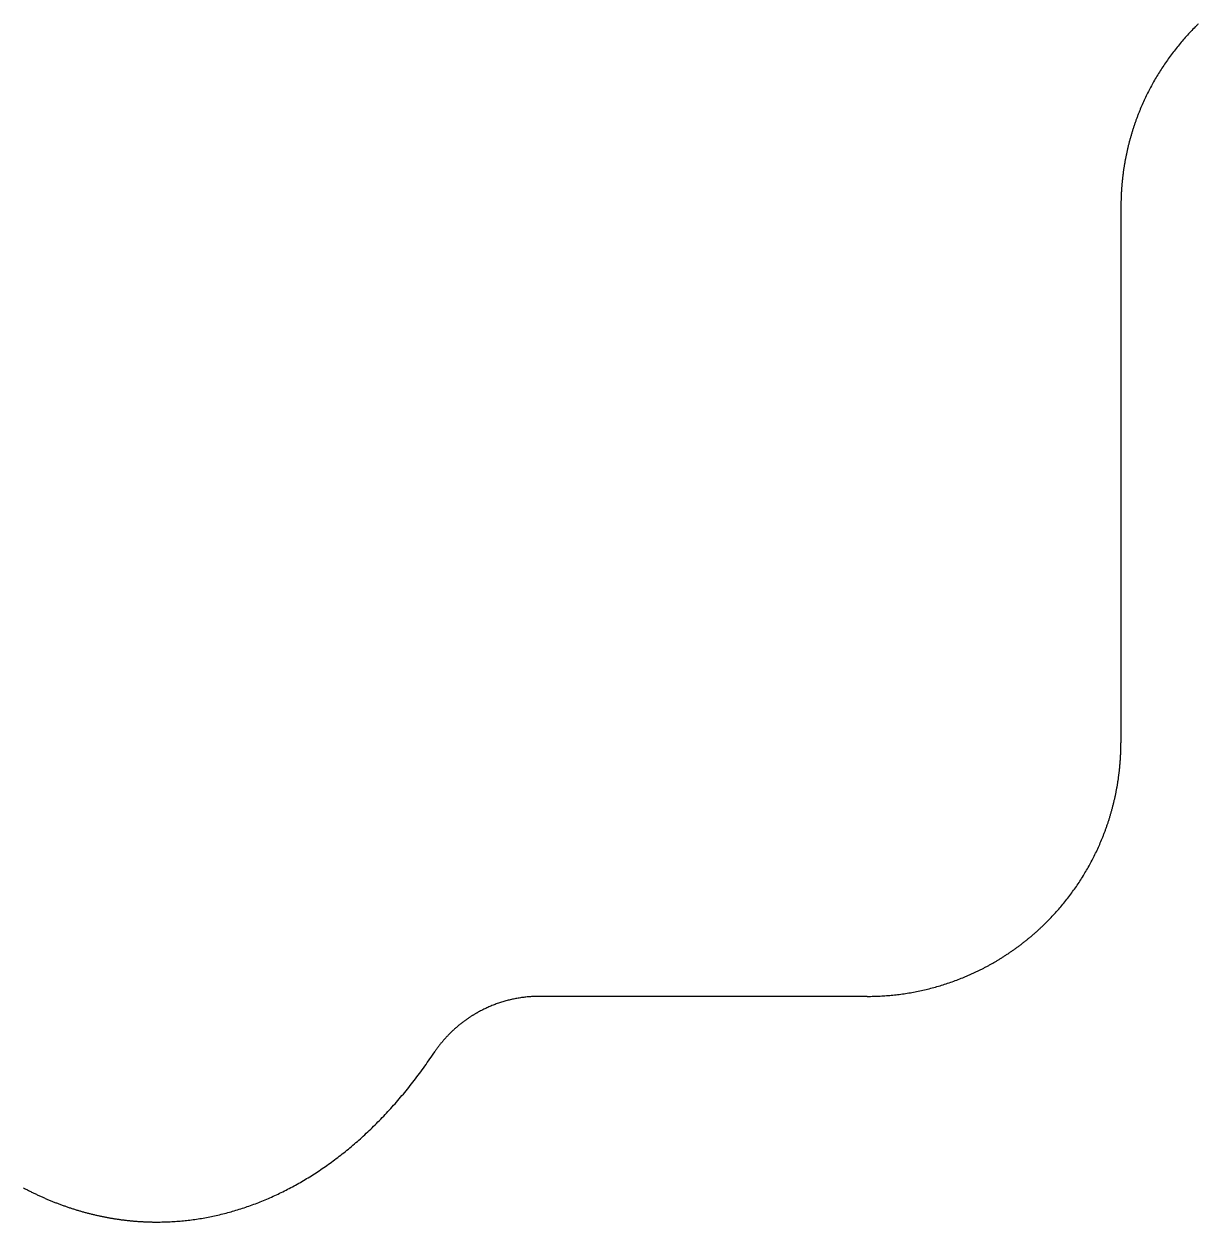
# Model space of a CAD drawing. Header units: millimetres. Extents: x -10 to 277, y -95 to 18.
# Drawn here: x 218.03 to 227.28, y 8.01 to 17.46 of the extents above; entities that cross this region are included whole.
import ezdxf

# ---------------------------------------------------------------- set-up
doc = ezdxf.new("R2010")
doc.units = ezdxf.units.MM
doc.header["$MEASUREMENT"] = 0
doc.layers.add('Edge.Cuts', color=53, linetype='CONTINUOUS')

msp = doc.modelspace()

# ---------------------------------------------------------------- linework, layer by layer
at = {"layer": 'Edge.Cuts', "linetype": 'Continuous'}
for p, q in [((227.21678, 17.394767), (227.208151, 17.385517)), ((227.225467, 17.403963), (227.21678, 17.394767)), ((227.234213, 17.413104), (227.225467, 17.403963)), ((227.243018, 17.422191), (227.234213, 17.413104)), ((227.25188, 17.431223), (227.243018, 17.422191)), ((227.2608, 17.4402), (227.25188, 17.431223)), ((227.262433, 17.441831), (227.2608, 17.4402)), ((227.266923, 17.446296), (227.262433, 17.441831)), ((227.271425, 17.450746), (227.266923, 17.446296)), ((227.275942, 17.455182), (227.271425, 17.450746)), ((227.280472, 17.459602), (227.275942, 17.455182)), ((227.285016, 17.464009), (227.280472, 17.459602)), ((227.133194, 17.299885), (227.12517, 17.290113)), ((227.141279, 17.309607), (227.133194, 17.299885)), ((227.149426, 17.319278), (227.141279, 17.309607)), ((227.157634, 17.328898), (227.149426, 17.319278)), ((227.165903, 17.338466), (227.157634, 17.328898)), ((227.174232, 17.347982), (227.165903, 17.338466)), ((227.182622, 17.357445), (227.174232, 17.347982)), ((227.191072, 17.366855), (227.182622, 17.357445)), ((227.199582, 17.376213), (227.191072, 17.366855)), ((227.208151, 17.385517), (227.199582, 17.376213)), ((227.055789, 17.199935), (227.048399, 17.189675)), ((227.063243, 17.210148), (227.055789, 17.199935)), ((227.070761, 17.220313), (227.063243, 17.210148)), ((227.078344, 17.230431), (227.070761, 17.220313)), ((227.08599, 17.2405), (227.078344, 17.230431)), ((227.0937, 17.250521), (227.08599, 17.2405)), ((227.101474, 17.260493), (227.0937, 17.250521)), ((227.10931, 17.270416), (227.101474, 17.260493)), ((227.117209, 17.280289), (227.10931, 17.270416)), ((227.12517, 17.290113), (227.117209, 17.280289)), ((226.991647, 17.105951), (226.984852, 17.095286)), ((226.998509, 17.116572), (226.991647, 17.105951)), ((227.005437, 17.12715), (226.998509, 17.116572)), ((227.012433, 17.137684), (227.005437, 17.12715)), ((227.019494, 17.148173), (227.012433, 17.137684)), ((227.026622, 17.158617), (227.019494, 17.148173)), ((227.033816, 17.169016), (227.026622, 17.158617)), ((227.041075, 17.179368), (227.033816, 17.169016)), ((227.048399, 17.189675), (227.041075, 17.179368)), ((226.939194, 17.019451), (226.932946, 17.008454)), ((226.94551, 17.030408), (226.939194, 17.019451)), ((226.951896, 17.041324), (226.94551, 17.030408)), ((226.958351, 17.0522), (226.951896, 17.041324)), ((226.964874, 17.063034), (226.958351, 17.0522)), ((226.971466, 17.073827), (226.964874, 17.063034)), ((226.978125, 17.084578), (226.971466, 17.073827)), ((226.984852, 17.095286), (226.978125, 17.084578)), ((226.885489, 16.919093), (226.879876, 16.907757)), ((226.891174, 16.930394), (226.885489, 16.919093)), ((226.896929, 16.941658), (226.891174, 16.930394)), ((226.902756, 16.952885), (226.896929, 16.941658)), ((226.908653, 16.964075), (226.902756, 16.952885)), ((226.914621, 16.975228), (226.908653, 16.964075)), ((226.92066, 16.986342), (226.914621, 16.975228)), ((226.926768, 16.997417), (226.92066, 16.986342)), ((226.932946, 17.008454), (226.926768, 16.997417)), ((226.842606, 16.827436), (226.837573, 16.815829)), ((226.847713, 16.83901), (226.842606, 16.827436)), ((226.852892, 16.850552), (226.847713, 16.83901)), ((226.858144, 16.862061), (226.852892, 16.850552)), ((226.863469, 16.873537), (226.858144, 16.862061)), ((226.868866, 16.884978), (226.863469, 16.873537)), ((226.874335, 16.896385), (226.868866, 16.884978)), ((226.879876, 16.907757), (226.874335, 16.896385)), ((226.802181, 16.727801), (226.799971, 16.721874)), ((226.80441, 16.733721), (226.802181, 16.727801)), ((226.806658, 16.739633), (226.80441, 16.733721)), ((226.808925, 16.745539), (226.806658, 16.739633)), ((226.81121, 16.751438), (226.808925, 16.745539)), ((226.813514, 16.757329), (226.81121, 16.751438)), ((226.815837, 16.763213), (226.813514, 16.757329)), ((226.818178, 16.769089), (226.815837, 16.763213)), ((226.820538, 16.774958), (226.818178, 16.769089)), ((226.822916, 16.78082), (226.820538, 16.774958)), ((226.825313, 16.786674), (226.822916, 16.78082)), ((226.827728, 16.79252), (226.825313, 16.786674)), ((226.832614, 16.80419), (226.827728, 16.79252)), ((226.837573, 16.815829), (226.832614, 16.80419)), ((226.769076, 16.63217), (226.767168, 16.626139)), ((226.771003, 16.638195), (226.769076, 16.63217)), ((226.772949, 16.644214), (226.771003, 16.638195)), ((226.774914, 16.650226), (226.772949, 16.644214)), ((226.776898, 16.656232), (226.774914, 16.650226)), ((226.778901, 16.662232), (226.776898, 16.656232)), ((226.780923, 16.668226), (226.778901, 16.662232)), ((226.782964, 16.674213), (226.780923, 16.668226)), ((226.785024, 16.680194), (226.782964, 16.674213)), ((226.787102, 16.686168), (226.785024, 16.680194)), ((226.7892, 16.692136), (226.787102, 16.686168)), ((226.791316, 16.698097), (226.7892, 16.692136)), ((226.793452, 16.704052), (226.791316, 16.698097)), ((226.795606, 16.709999), (226.793452, 16.704052)), ((226.797779, 16.71594), (226.795606, 16.709999)), ((226.799971, 16.721874), (226.797779, 16.71594)), ((226.742471, 16.541108), (226.740851, 16.534995)), ((226.74411, 16.547217), (226.742471, 16.541108)), ((226.745768, 16.553321), (226.74411, 16.547217)), ((226.747446, 16.55942), (226.745768, 16.553321)), ((226.749142, 16.565512), (226.747446, 16.55942)), ((226.750859, 16.5716), (226.749142, 16.565512)), ((226.752594, 16.577683), (226.750859, 16.5716)), ((226.754349, 16.58376), (226.752594, 16.577683)), ((226.756122, 16.589831), (226.754349, 16.58376)), ((226.757915, 16.595897), (226.756122, 16.589831)), ((226.759728, 16.601957), (226.757915, 16.595897)), ((226.761559, 16.608011), (226.759728, 16.601957)), ((226.76341, 16.61406), (226.761559, 16.608011)), ((226.765279, 16.620103), (226.76341, 16.61406)), ((226.767168, 16.626139), (226.765279, 16.620103)), ((226.718889, 16.442712), (226.717581, 16.436525)), ((226.720216, 16.448896), (226.718889, 16.442712)), ((226.721564, 16.455075), (226.720216, 16.448896)), ((226.72293, 16.46125), (226.721564, 16.455075)), ((226.724317, 16.46742), (226.72293, 16.46125)), ((226.725723, 16.473587), (226.724317, 16.46742)), ((226.727148, 16.479748), (226.725723, 16.473587)), ((226.728593, 16.485906), (226.727148, 16.479748)), ((226.730057, 16.492058), (226.728593, 16.485906)), ((226.731541, 16.498207), (226.730057, 16.492058)), ((226.733044, 16.50435), (226.731541, 16.498207)), ((226.734567, 16.510489), (226.733044, 16.50435)), ((226.736109, 16.516622), (226.734567, 16.510489)), ((226.73767, 16.522751), (226.736109, 16.516622)), ((226.739251, 16.528875), (226.73767, 16.522751)), ((226.740851, 16.534995), (226.739251, 16.528875)), ((226.701329, 16.3495), (226.700316, 16.343258)), ((226.702362, 16.355739), (226.701329, 16.3495)), ((226.703415, 16.361975), (226.702362, 16.355739)), ((226.704487, 16.368207), (226.703415, 16.361975)), ((226.705579, 16.374436), (226.704487, 16.368207)), ((226.706691, 16.380661), (226.705579, 16.374436)), ((226.707822, 16.386884), (226.706691, 16.380661)), ((226.708973, 16.393102), (226.707822, 16.386884)), ((226.710144, 16.399317), (226.708973, 16.393102)), ((226.711334, 16.405528), (226.710144, 16.399317)), ((226.712544, 16.411735), (226.711334, 16.405528)), ((226.713774, 16.417938), (226.712544, 16.411735)), ((226.715023, 16.424138), (226.713774, 16.417938)), ((226.716292, 16.430333), (226.715023, 16.424138)), ((226.717581, 16.436525), (226.716292, 16.430333)), ((226.688212, 16.255559), (226.687496, 16.249276)), ((226.688947, 16.261841), (226.688212, 16.255559)), ((226.689703, 16.26812), (226.688947, 16.261841)), ((226.690478, 16.274397), (226.689703, 16.26812)), ((226.691274, 16.28067), (226.690478, 16.274397)), ((226.692089, 16.286942), (226.691274, 16.28067)), ((226.692924, 16.29321), (226.692089, 16.286942)), ((226.693779, 16.299477), (226.692924, 16.29321)), ((226.694653, 16.305739), (226.693779, 16.299477)), ((226.695548, 16.312), (226.694653, 16.305739)), ((226.696462, 16.318257), (226.695548, 16.312)), ((226.697396, 16.324512), (226.696462, 16.318257)), ((226.698349, 16.330764), (226.697396, 16.324512)), ((226.699323, 16.337013), (226.698349, 16.330764)), ((226.700316, 16.343258), (226.699323, 16.337013)), ((226.679564, 16.161091), (226.679147, 16.154778)), ((226.680001, 16.1674), (226.679564, 16.161091)), ((226.680458, 16.17371), (226.680001, 16.1674)), ((226.680935, 16.180017), (226.680458, 16.17371)), ((226.681432, 16.186323), (226.680935, 16.180017)), ((226.681949, 16.192627), (226.681432, 16.186323)), ((226.682485, 16.19893), (226.681949, 16.192627)), ((226.683042, 16.205229), (226.682485, 16.19893)), ((226.683619, 16.211528), (226.683042, 16.205229)), ((226.684215, 16.217824), (226.683619, 16.211528)), ((226.684831, 16.224119), (226.684215, 16.217824)), ((226.685468, 16.230411), (226.684831, 16.224119)), ((226.686124, 16.236702), (226.685468, 16.230411)), ((226.6868, 16.24299), (226.686124, 16.236702)), ((226.687496, 16.249276), (226.6868, 16.24299)), ((226.675405, 16.066284), (226.675288, 16.059957)), ((226.675543, 16.072612), (226.675405, 16.066284)), ((226.6757, 16.078937), (226.675543, 16.072612)), ((226.675877, 16.085264), (226.6757, 16.078937)), ((226.676075, 16.091588), (226.675877, 16.085264)), ((226.676292, 16.097912), (226.676075, 16.091588)), ((226.676529, 16.104235), (226.676292, 16.097912)), ((226.676787, 16.110557), (226.676529, 16.104235)), ((226.677064, 16.116877), (226.676787, 16.110557)), ((226.677361, 16.123198), (226.677064, 16.116877)), ((226.677678, 16.129516), (226.677361, 16.123198)), ((226.678016, 16.135834), (226.677678, 16.129516)), ((226.678373, 16.14215), (226.678016, 16.135834)), ((226.67875, 16.148465), (226.678373, 16.14215)), ((226.679147, 16.154778), (226.67875, 16.148465)), ((226.675001, 16.028309), (226.675, 16.026)), ((226.675, 16.026), (226.675, 11.7946)), ((226.675019, 16.03464), (226.675001, 16.028309)), ((226.675056, 16.040969), (226.675019, 16.03464)), ((226.675113, 16.047299), (226.675056, 16.040969)), ((226.675191, 16.053627), (226.675113, 16.047299)), ((226.675288, 16.059957), (226.675191, 16.053627)), ((226.673471, 11.716365), (226.673708, 11.722688)), ((226.673708, 11.722688), (226.673925, 11.729012)), ((226.673925, 11.729012), (226.674123, 11.735336)), ((226.674123, 11.735336), (226.6743, 11.741663)), ((226.6743, 11.741663), (226.674457, 11.747988)), ((226.674457, 11.747988), (226.674595, 11.754316)), ((226.674595, 11.754316), (226.674712, 11.760643)), ((226.674712, 11.760643), (226.674809, 11.766973)), ((226.674809, 11.766973), (226.674887, 11.773301)), ((226.674887, 11.773301), (226.674944, 11.779631)), ((226.674944, 11.779631), (226.674981, 11.78596)), ((226.674981, 11.78596), (226.674999, 11.792291)), ((226.674999, 11.792291), (226.675, 11.7946)), ((226.667515, 11.62167), (226.668051, 11.627973)), ((226.668051, 11.627973), (226.668568, 11.634277)), ((226.668568, 11.634277), (226.669065, 11.640583)), ((226.669065, 11.640583), (226.669542, 11.64689)), ((226.669542, 11.64689), (226.669999, 11.6532)), ((226.669999, 11.6532), (226.670436, 11.659509)), ((226.670436, 11.659509), (226.670853, 11.665822)), ((226.670853, 11.665822), (226.67125, 11.672135)), ((226.67125, 11.672135), (226.671627, 11.67845)), ((226.671627, 11.67845), (226.671984, 11.684766)), ((226.671984, 11.684766), (226.672322, 11.691084)), ((226.672322, 11.691084), (226.672639, 11.697402)), ((226.672639, 11.697402), (226.672936, 11.703723)), ((226.672936, 11.703723), (226.673213, 11.710043)), ((226.673213, 11.710043), (226.673471, 11.716365)), ((226.657076, 11.52739), (226.657911, 11.533658)), ((226.657911, 11.533658), (226.658726, 11.53993)), ((226.658726, 11.53993), (226.659522, 11.546203)), ((226.659522, 11.546203), (226.660297, 11.55248)), ((226.660297, 11.55248), (226.661053, 11.558759)), ((226.661053, 11.558759), (226.661788, 11.565041)), ((226.661788, 11.565041), (226.662504, 11.571324)), ((226.662504, 11.571324), (226.6632, 11.57761)), ((226.6632, 11.57761), (226.663876, 11.583898)), ((226.663876, 11.583898), (226.664532, 11.590189)), ((226.664532, 11.590189), (226.665169, 11.596481)), ((226.665169, 11.596481), (226.665785, 11.602776)), ((226.665785, 11.602776), (226.666381, 11.609072)), ((226.666381, 11.609072), (226.666958, 11.615371)), ((226.666958, 11.615371), (226.667515, 11.62167)), ((226.641027, 11.427498), (226.642178, 11.433716)), ((226.642178, 11.433716), (226.643309, 11.439939)), ((226.643309, 11.439939), (226.644421, 11.446164)), ((226.644421, 11.446164), (226.645513, 11.452393)), ((226.645513, 11.452393), (226.646585, 11.458625)), ((226.646585, 11.458625), (226.647638, 11.464861)), ((226.647638, 11.464861), (226.648671, 11.4711)), ((226.648671, 11.4711), (226.649684, 11.477342)), ((226.649684, 11.477342), (226.650677, 11.483587)), ((226.650677, 11.483587), (226.651651, 11.489836)), ((226.651651, 11.489836), (226.652604, 11.496088)), ((226.652604, 11.496088), (226.653538, 11.502343)), ((226.653538, 11.502343), (226.654452, 11.5086)), ((226.654452, 11.5086), (226.655347, 11.514861)), ((226.655347, 11.514861), (226.656221, 11.521123)), ((226.656221, 11.521123), (226.657076, 11.52739)), ((226.621407, 11.334694), (226.622852, 11.340852)), ((226.622852, 11.340852), (226.624277, 11.347013)), ((226.624277, 11.347013), (226.625683, 11.35318)), ((226.625683, 11.35318), (226.62707, 11.35935)), ((226.62707, 11.35935), (226.628436, 11.365525)), ((226.628436, 11.365525), (226.629784, 11.371704)), ((226.629784, 11.371704), (226.631111, 11.377888)), ((226.631111, 11.377888), (226.632419, 11.384075)), ((226.632419, 11.384075), (226.633708, 11.390267)), ((226.633708, 11.390267), (226.634977, 11.396462)), ((226.634977, 11.396462), (226.636226, 11.402662)), ((226.636226, 11.402662), (226.637456, 11.408865)), ((226.637456, 11.408865), (226.638666, 11.415072)), ((226.638666, 11.415072), (226.639856, 11.421283)), ((226.639856, 11.421283), (226.641027, 11.427498)), ((226.597406, 11.242917), (226.599141, 11.249)), ((226.599141, 11.249), (226.600858, 11.255088)), ((226.600858, 11.255088), (226.602554, 11.26118)), ((226.602554, 11.26118), (226.604232, 11.267279)), ((226.604232, 11.267279), (226.60589, 11.273383)), ((226.60589, 11.273383), (226.607529, 11.279492)), ((226.607529, 11.279492), (226.609149, 11.285605)), ((226.609149, 11.285605), (226.610749, 11.291725)), ((226.610749, 11.291725), (226.61233, 11.297849)), ((226.61233, 11.297849), (226.613891, 11.303978)), ((226.613891, 11.303978), (226.615433, 11.310111)), ((226.615433, 11.310111), (226.616956, 11.31625)), ((226.616956, 11.31625), (226.618459, 11.322393)), ((226.618459, 11.322393), (226.619943, 11.328542)), ((226.619943, 11.328542), (226.621407, 11.334694)), ((226.567036, 11.146387), (226.569077, 11.152374)), ((226.569077, 11.152374), (226.571099, 11.158368)), ((226.571099, 11.158368), (226.573102, 11.164368)), ((226.573102, 11.164368), (226.575086, 11.170374)), ((226.575086, 11.170374), (226.577051, 11.176386)), ((226.577051, 11.176386), (226.578997, 11.182405)), ((226.578997, 11.182405), (226.580924, 11.18843)), ((226.580924, 11.18843), (226.582832, 11.194461)), ((226.582832, 11.194461), (226.584721, 11.200497)), ((226.584721, 11.200497), (226.58659, 11.20654)), ((226.58659, 11.20654), (226.588441, 11.212589)), ((226.588441, 11.212589), (226.590272, 11.218643)), ((226.590272, 11.218643), (226.592085, 11.224703)), ((226.592085, 11.224703), (226.593878, 11.230769)), ((226.593878, 11.230769), (226.595651, 11.23684)), ((226.595651, 11.23684), (226.597406, 11.242917)), ((226.531822, 11.051511), (226.534163, 11.057387)), ((226.534163, 11.057387), (226.536486, 11.063271)), ((226.536486, 11.063271), (226.53879, 11.069162)), ((226.53879, 11.069162), (226.541075, 11.075061)), ((226.541075, 11.075061), (226.543342, 11.080967)), ((226.543342, 11.080967), (226.54559, 11.086879)), ((226.54559, 11.086879), (226.547819, 11.092799)), ((226.547819, 11.092799), (226.550029, 11.098726)), ((226.550029, 11.098726), (226.552221, 11.10466)), ((226.552221, 11.10466), (226.554394, 11.110601)), ((226.554394, 11.110601), (226.556548, 11.116548)), ((226.556548, 11.116548), (226.558684, 11.122503)), ((226.558684, 11.122503), (226.5608, 11.128464)), ((226.5608, 11.128464), (226.562898, 11.134432)), ((226.562898, 11.134432), (226.564976, 11.140406)), ((226.564976, 11.140406), (226.567036, 11.146387)), ((226.491856, 10.958539), (226.497108, 10.970048)), ((226.497108, 10.970048), (226.502287, 10.98159)), ((226.502287, 10.98159), (226.507394, 10.993164)), ((226.507394, 10.993164), (226.512427, 11.004771)), ((226.512427, 11.004771), (226.517386, 11.01641)), ((226.517386, 11.01641), (226.522272, 11.02808)), ((226.522272, 11.02808), (226.524687, 11.033926)), ((226.524687, 11.033926), (226.527084, 11.03978)), ((226.527084, 11.03978), (226.529462, 11.045642)), ((226.529462, 11.045642), (226.531822, 11.051511)), ((226.441347, 10.856525), (226.447244, 10.867715)), ((226.447244, 10.867715), (226.453071, 10.878942)), ((226.453071, 10.878942), (226.458826, 10.890206)), ((226.458826, 10.890206), (226.464511, 10.901507)), ((226.464511, 10.901507), (226.470124, 10.912843)), ((226.470124, 10.912843), (226.475665, 10.924215)), ((226.475665, 10.924215), (226.481134, 10.935622)), ((226.481134, 10.935622), (226.486531, 10.947063)), ((226.486531, 10.947063), (226.491856, 10.958539)), ((226.391649, 10.7684), (226.398104, 10.779276)), ((226.398104, 10.779276), (226.40449, 10.790192)), ((226.40449, 10.790192), (226.410806, 10.801149)), ((226.410806, 10.801149), (226.417054, 10.812146)), ((226.417054, 10.812146), (226.423232, 10.823183)), ((226.423232, 10.823183), (226.42934, 10.834258)), ((226.42934, 10.834258), (226.435379, 10.845372)), ((226.435379, 10.845372), (226.441347, 10.856525)), ((226.330506, 10.672427), (226.337567, 10.682916)), ((226.337567, 10.682916), (226.344563, 10.69345)), ((226.344563, 10.69345), (226.351491, 10.704028)), ((226.351491, 10.704028), (226.358353, 10.714649)), ((226.358353, 10.714649), (226.365148, 10.725314)), ((226.365148, 10.725314), (226.371875, 10.736022)), ((226.371875, 10.736022), (226.378534, 10.746773)), ((226.378534, 10.746773), (226.385126, 10.757566)), ((226.385126, 10.757566), (226.391649, 10.7684)), ((226.26401, 10.5801), (226.271656, 10.590169)), ((226.271656, 10.590169), (226.279239, 10.600287)), ((226.279239, 10.600287), (226.286757, 10.610452)), ((226.286757, 10.610452), (226.294211, 10.620665)), ((226.294211, 10.620665), (226.301601, 10.630925)), ((226.301601, 10.630925), (226.308925, 10.641232)), ((226.308925, 10.641232), (226.316184, 10.651584)), ((226.316184, 10.651584), (226.323378, 10.661983)), ((226.323378, 10.661983), (226.330506, 10.672427)), ((226.184097, 10.482134), (226.192366, 10.491702)), ((226.192366, 10.491702), (226.200574, 10.501322)), ((226.200574, 10.501322), (226.208721, 10.510993)), ((226.208721, 10.510993), (226.216806, 10.520715)), ((226.216806, 10.520715), (226.22483, 10.530487)), ((226.22483, 10.530487), (226.232791, 10.540311)), ((226.232791, 10.540311), (226.24069, 10.550184)), ((226.24069, 10.550184), (226.248526, 10.560107)), ((226.248526, 10.560107), (226.2563, 10.570079)), ((226.2563, 10.570079), (226.26401, 10.5801)), ((226.09812, 10.389377), (226.106982, 10.398409)), ((226.106982, 10.398409), (226.115787, 10.407496)), ((226.115787, 10.407496), (226.124533, 10.416637)), ((226.124533, 10.416637), (226.13322, 10.425833)), ((226.13322, 10.425833), (226.141849, 10.435083)), ((226.141849, 10.435083), (226.150418, 10.444387)), ((226.150418, 10.444387), (226.158928, 10.453745)), ((226.158928, 10.453745), (226.167378, 10.463155)), ((226.167378, 10.463155), (226.175768, 10.472618)), ((226.175768, 10.472618), (226.184097, 10.482134)), ((225.999946, 10.296449), (226.004678, 10.300648)), ((226.004678, 10.300648), (226.009397, 10.304862)), ((226.009397, 10.304862), (226.014104, 10.309091)), ((226.014104, 10.309091), (226.018796, 10.313335)), ((226.018796, 10.313335), (226.023475, 10.317594)), ((226.023475, 10.317594), (226.028141, 10.321867)), ((226.028141, 10.321867), (226.032794, 10.326157)), ((226.032794, 10.326157), (226.037433, 10.33046)), ((226.037433, 10.33046), (226.042059, 10.334779)), ((226.042059, 10.334779), (226.046671, 10.339111)), ((226.046671, 10.339111), (226.05127, 10.34346)), ((226.05127, 10.34346), (226.055854, 10.347822)), ((226.055854, 10.347822), (226.060426, 10.3522)), ((226.060426, 10.3522), (226.064984, 10.356591)), ((226.064984, 10.356591), (226.069528, 10.360998)), ((226.069528, 10.360998), (226.074058, 10.365418)), ((226.074058, 10.365418), (226.078575, 10.369854)), ((226.078575, 10.369854), (226.083077, 10.374304)), ((226.083077, 10.374304), (226.087567, 10.378769)), ((226.087567, 10.378769), (226.0892, 10.3804)), ((226.0892, 10.3804), (226.09812, 10.389377)), ((225.887566, 10.204114), (225.892589, 10.207956)), ((225.892589, 10.207956), (225.897601, 10.211815)), ((225.897601, 10.211815), (225.902599, 10.215689)), ((225.902599, 10.215689), (225.907586, 10.219579)), ((225.907586, 10.219579), (225.91256, 10.223485)), ((225.91256, 10.223485), (225.917523, 10.227407)), ((225.917523, 10.227407), (225.922472, 10.231344)), ((225.922472, 10.231344), (225.92741, 10.235297)), ((225.92741, 10.235297), (225.932334, 10.239265)), ((225.932334, 10.239265), (225.937247, 10.24325)), ((225.937247, 10.24325), (225.942146, 10.247249)), ((225.942146, 10.247249), (225.947034, 10.251265)), ((225.947034, 10.251265), (225.951907, 10.255296)), ((225.951907, 10.255296), (225.95677, 10.259342)), ((225.95677, 10.259342), (225.961618, 10.263404)), ((225.961618, 10.263404), (225.966455, 10.267481)), ((225.966455, 10.267481), (225.971278, 10.271573)), ((225.971278, 10.271573), (225.976089, 10.275682)), ((225.976089, 10.275682), (225.980886, 10.279804)), ((225.980886, 10.279804), (225.985671, 10.283943)), ((225.985671, 10.283943), (225.990442, 10.288096)), ((225.990442, 10.288096), (225.995201, 10.292265)), ((225.995201, 10.292265), (225.999946, 10.296449)), ((225.752854, 10.109904), (225.758176, 10.11332)), ((225.758176, 10.11332), (225.763487, 10.116754)), ((225.763487, 10.116754), (225.768787, 10.120204)), ((225.768787, 10.120204), (225.774077, 10.123672)), ((225.774077, 10.123672), (225.779355, 10.127156)), ((225.779355, 10.127156), (225.784623, 10.130656)), ((225.784623, 10.130656), (225.789879, 10.134173)), ((225.789879, 10.134173), (225.795124, 10.137707)), ((225.795124, 10.137707), (225.800357, 10.141257)), ((225.800357, 10.141257), (225.80558, 10.144825)), ((225.80558, 10.144825), (225.810791, 10.148408)), ((225.810791, 10.148408), (225.815991, 10.152008)), ((225.815991, 10.152008), (225.821179, 10.155624)), ((225.821179, 10.155624), (225.826356, 10.159257)), ((225.826356, 10.159257), (225.831521, 10.162905)), ((225.831521, 10.162905), (225.836676, 10.166571)), ((225.836676, 10.166571), (225.841817, 10.170252)), ((225.841817, 10.170252), (225.846948, 10.17395)), ((225.846948, 10.17395), (225.852067, 10.177664)), ((225.852067, 10.177664), (225.857174, 10.181395)), ((225.857174, 10.181395), (225.862269, 10.185141)), ((225.862269, 10.185141), (225.867353, 10.188904)), ((225.867353, 10.188904), (225.872424, 10.192682)), ((225.872424, 10.192682), (225.877484, 10.196477)), ((225.877484, 10.196477), (225.882531, 10.200287)), ((225.882531, 10.200287), (225.887566, 10.204114)), ((225.588407, 10.015372), (225.59403, 10.01827)), ((225.59403, 10.01827), (225.599643, 10.021185)), ((225.599643, 10.021185), (225.605247, 10.024118)), ((225.605247, 10.024118), (225.610843, 10.02707)), ((225.610843, 10.02707), (225.616428, 10.030038)), ((225.616428, 10.030038), (225.622004, 10.033024)), ((225.622004, 10.033024), (225.627571, 10.036028)), ((225.627571, 10.036028), (225.633128, 10.03905)), ((225.633128, 10.03905), (225.638675, 10.042088)), ((225.638675, 10.042088), (225.644213, 10.045145)), ((225.644213, 10.045145), (225.649741, 10.048219)), ((225.649741, 10.048219), (225.65526, 10.05131)), ((225.65526, 10.05131), (225.660768, 10.054419)), ((225.660768, 10.054419), (225.666267, 10.057545)), ((225.666267, 10.057545), (225.671755, 10.060689)), ((225.671755, 10.060689), (225.677234, 10.06385)), ((225.677234, 10.06385), (225.682702, 10.067028)), ((225.682702, 10.067028), (225.688161, 10.070224)), ((225.688161, 10.070224), (225.693609, 10.073436)), ((225.693609, 10.073436), (225.699047, 10.076666)), ((225.699047, 10.076666), (225.704475, 10.079913)), ((225.704475, 10.079913), (225.709893, 10.083177)), ((225.709893, 10.083177), (225.715299, 10.086458)), ((225.715299, 10.086458), (225.720696, 10.089757)), ((225.720696, 10.089757), (225.726082, 10.093072)), ((225.726082, 10.093072), (225.731458, 10.096405)), ((225.731458, 10.096405), (225.736823, 10.099754)), ((225.736823, 10.099754), (225.742178, 10.10312)), ((225.742178, 10.10312), (225.747521, 10.106503)), ((225.747521, 10.106503), (225.752854, 10.109904)), ((225.368492, 9.918688), (225.380344, 9.923113)), ((225.380344, 9.923113), (225.392167, 9.927612)), ((225.392167, 9.927612), (225.403962, 9.932186)), ((225.403962, 9.932186), (225.415728, 9.936835)), ((225.415728, 9.936835), (225.427465, 9.941558)), ((225.427465, 9.941558), (225.439171, 9.946355)), ((225.439171, 9.946355), (225.445013, 9.948781)), ((225.445013, 9.948781), (225.450847, 9.951226)), ((225.450847, 9.951226), (225.456674, 9.953689)), ((225.456674, 9.953689), (225.462492, 9.956171)), ((225.462492, 9.956171), (225.468303, 9.958671)), ((225.468303, 9.958671), (225.474106, 9.961189)), ((225.474106, 9.961189), (225.479901, 9.963726)), ((225.479901, 9.963726), (225.485688, 9.966281)), ((225.485688, 9.966281), (225.491466, 9.968854)), ((225.491466, 9.968854), (225.497237, 9.971446)), ((225.497237, 9.971446), (225.502999, 9.974056)), ((225.502999, 9.974056), (225.508753, 9.976684)), ((225.508753, 9.976684), (225.514499, 9.97933)), ((225.514499, 9.97933), (225.520236, 9.981994)), ((225.520236, 9.981994), (225.525965, 9.984677)), ((225.525965, 9.984677), (225.531685, 9.987377)), ((225.531685, 9.987377), (225.537397, 9.990096)), ((225.537397, 9.990096), (225.5431, 9.992833)), ((225.5431, 9.992833), (225.548794, 9.995587)), ((225.548794, 9.995587), (225.55448, 9.99836)), ((225.55448, 9.99836), (225.560157, 10.00115)), ((225.560157, 10.00115), (225.565825, 10.003959)), ((225.565825, 10.003959), (225.571484, 10.006785)), ((225.571484, 10.006785), (225.577134, 10.00963)), ((225.577134, 10.00963), (225.582775, 10.012492)), ((225.582775, 10.012492), (225.588407, 10.015372)), ((225.027234, 9.825855), (225.039673, 9.828121)), ((225.039673, 9.828121), (225.052098, 9.830466)), ((225.052098, 9.830466), (225.064507, 9.83289)), ((225.064507, 9.83289), (225.076902, 9.835392)), ((225.076902, 9.835392), (225.08928, 9.837972)), ((225.08928, 9.837972), (225.101642, 9.840631)), ((225.101642, 9.840631), (225.113988, 9.843368)), ((225.113988, 9.843368), (225.126316, 9.846183)), ((225.126316, 9.846183), (225.138626, 9.849076)), ((225.138626, 9.849076), (225.150918, 9.852047)), ((225.150918, 9.852047), (225.163191, 9.855095)), ((225.163191, 9.855095), (225.175446, 9.858221)), ((225.175446, 9.858221), (225.18768, 9.861425)), ((225.18768, 9.861425), (225.199894, 9.864706)), ((225.199894, 9.864706), (225.212087, 9.868065)), ((225.212087, 9.868065), (225.224259, 9.8715)), ((225.224259, 9.8715), (225.23641, 9.875013)), ((225.23641, 9.875013), (225.248538, 9.878602)), ((225.248538, 9.878602), (225.260644, 9.882268)), ((225.260644, 9.882268), (225.272726, 9.88601)), ((225.272726, 9.88601), (225.284785, 9.889829)), ((225.284785, 9.889829), (225.296819, 9.893725)), ((225.296819, 9.893725), (225.308829, 9.897696)), ((225.308829, 9.897696), (225.320814, 9.901743)), ((225.320814, 9.901743), (225.332773, 9.905866)), ((225.332773, 9.905866), (225.344706, 9.910065)), ((225.344706, 9.910065), (225.356613, 9.914339)), ((225.356613, 9.914339), (225.368492, 9.918688)), ((221.749814, 9.734439), (221.741422, 9.731345)), ((221.758233, 9.737457), (221.749814, 9.734439)), ((221.766678, 9.7404), (221.758233, 9.737457)), ((221.775148, 9.743267), (221.766678, 9.7404)), ((221.783644, 9.746058), (221.775148, 9.743267)), ((221.792163, 9.748772), (221.783644, 9.746058)), ((221.800706, 9.75141), (221.792163, 9.748772)), ((221.809272, 9.753972), (221.800706, 9.75141)), ((221.81786, 9.756457), (221.809272, 9.753972)), ((221.826469, 9.758865), (221.81786, 9.756457)), ((221.835099, 9.761195), (221.826469, 9.758865)), ((221.843749, 9.763448), (221.835099, 9.761195)), ((221.852419, 9.765624), (221.843749, 9.763448)), ((221.861107, 9.767721), (221.852419, 9.765624)), ((221.869813, 9.769741), (221.861107, 9.767721)), ((221.878537, 9.771683), (221.869813, 9.769741)), ((221.887278, 9.773547), (221.878537, 9.771683)), ((221.896035, 9.775332), (221.887278, 9.773547)), ((221.904807, 9.777039), (221.896035, 9.775332)), ((221.913594, 9.778668), (221.904807, 9.777039)), ((221.922395, 9.780218), (221.913594, 9.778668)), ((221.93121, 9.781689), (221.922395, 9.780218)), ((221.940038, 9.783081), (221.93121, 9.781689)), ((221.948878, 9.784394), (221.940038, 9.783081)), ((221.957729, 9.785628), (221.948878, 9.784394)), ((221.966592, 9.786783), (221.957729, 9.785628)), ((221.975465, 9.787858), (221.966592, 9.786783)), ((221.984348, 9.788854), (221.975465, 9.787858)), ((221.993241, 9.789771), (221.984348, 9.788854)), ((222.002142, 9.790609), (221.993241, 9.789771)), ((222.011051, 9.791366), (222.002142, 9.790609)), ((222.019967, 9.792045), (222.011051, 9.791366)), ((222.028891, 9.792643), (222.019967, 9.792045)), ((222.03782, 9.793162), (222.028891, 9.792643)), ((222.046756, 9.793601), (222.03782, 9.793162)), ((222.055697, 9.793961), (222.046756, 9.793601)), ((222.064642, 9.79424), (222.055697, 9.793961)), ((222.073591, 9.79444), (222.064642, 9.79424)), ((222.082544, 9.79456), (222.073591, 9.79444)), ((222.0915, 9.7946), (222.082544, 9.79456)), ((224.675, 9.7946), (222.0915, 9.7946)), ((224.675, 9.7946), (224.687654, 9.79464)), ((224.687654, 9.79464), (224.700306, 9.79476)), ((224.700306, 9.79476), (224.712956, 9.79496)), ((224.712956, 9.79496), (224.725603, 9.79524)), ((224.725603, 9.79524), (224.738248, 9.795599)), ((224.738248, 9.795599), (224.750889, 9.796039)), ((224.750889, 9.796039), (224.763526, 9.796558)), ((224.763526, 9.796558), (224.776159, 9.797158)), ((224.776159, 9.797158), (224.788787, 9.797837)), ((224.788787, 9.797837), (224.80141, 9.798596)), ((224.80141, 9.798596), (224.814028, 9.799434)), ((224.814028, 9.799434), (224.82664, 9.800353)), ((224.82664, 9.800353), (224.839245, 9.801351)), ((224.839245, 9.801351), (224.851843, 9.802429)), ((224.851843, 9.802429), (224.864434, 9.803586)), ((224.864434, 9.803586), (224.877017, 9.804823)), ((224.877017, 9.804823), (224.889592, 9.80614)), ((224.889592, 9.80614), (224.902157, 9.807536)), ((224.902157, 9.807536), (224.914714, 9.809011)), ((224.914714, 9.809011), (224.927261, 9.810566)), ((224.927261, 9.810566), (224.939798, 9.8122)), ((224.939798, 9.8122), (224.952325, 9.813914)), ((224.952325, 9.813914), (224.96484, 9.815706)), ((224.96484, 9.815706), (224.977344, 9.817578)), ((224.977344, 9.817578), (224.989836, 9.819529)), ((224.989836, 9.819529), (225.002315, 9.821559)), ((225.002315, 9.821559), (225.014781, 9.823667)), ((225.014781, 9.823667), (225.027234, 9.825855)), ((221.557384, 9.640055), (221.553606, 9.637658)), ((221.561172, 9.642436), (221.557384, 9.640055)), ((221.564971, 9.6448), (221.561172, 9.642436)), ((221.568781, 9.647146), (221.564971, 9.6448)), ((221.572601, 9.649476), (221.568781, 9.647146)), ((221.576431, 9.651789), (221.572601, 9.649476)), ((221.580272, 9.654084), (221.576431, 9.651789)), ((221.584123, 9.656362), (221.580272, 9.654084)), ((221.587984, 9.658623), (221.584123, 9.656362)), ((221.591855, 9.660867), (221.587984, 9.658623)), ((221.595736, 9.663093), (221.591855, 9.660867)), ((221.599628, 9.665302), (221.595736, 9.663093)), ((221.603529, 9.667494), (221.599628, 9.665302)), ((221.607439, 9.669668), (221.603529, 9.667494)), ((221.61136, 9.671825), (221.607439, 9.669668)), ((221.61529, 9.673964), (221.61136, 9.671825)), ((221.619229, 9.676085), (221.61529, 9.673964)), ((221.627137, 9.680275), (221.619229, 9.676085)), ((221.635081, 9.684395), (221.627137, 9.680275)), ((221.643062, 9.688443), (221.635081, 9.684395)), ((221.651078, 9.692419), (221.643062, 9.688443)), ((221.659129, 9.696323), (221.651078, 9.692419)), ((221.667215, 9.700156), (221.659129, 9.696323)), ((221.675335, 9.703915), (221.667215, 9.700156)), ((221.683487, 9.707602), (221.675335, 9.703915)), ((221.691672, 9.711216), (221.683487, 9.707602)), ((221.699889, 9.714756), (221.691672, 9.711216)), ((221.708136, 9.718222), (221.699889, 9.714756)), ((221.716414, 9.721615), (221.708136, 9.718222)), ((221.724721, 9.724933), (221.716414, 9.721615)), ((221.733057, 9.728176), (221.724721, 9.724933)), ((221.741422, 9.731345), (221.733057, 9.728176)), ((221.432086, 9.546468), (221.428731, 9.543512)), ((221.435455, 9.549408), (221.432086, 9.546468)), ((221.438837, 9.552333), (221.435455, 9.549408)), ((221.442232, 9.555243), (221.438837, 9.552333)), ((221.44564, 9.558138), (221.442232, 9.555243)), ((221.449061, 9.561018), (221.44564, 9.558138)), ((221.452495, 9.563882), (221.449061, 9.561018)), ((221.455942, 9.566731), (221.452495, 9.563882)), ((221.459401, 9.569565), (221.455942, 9.566731)), ((221.462873, 9.572383), (221.459401, 9.569565)), ((221.466359, 9.575186), (221.462873, 9.572383)), ((221.469856, 9.577973), (221.466359, 9.575186)), ((221.473366, 9.580745), (221.469856, 9.577973)), ((221.476889, 9.5835), (221.473366, 9.580745)), ((221.480424, 9.586241), (221.476889, 9.5835)), ((221.483971, 9.588965), (221.480424, 9.586241)), ((221.48753, 9.591674), (221.483971, 9.588965)), ((221.491102, 9.594366), (221.48753, 9.591674)), ((221.494685, 9.597043), (221.491102, 9.594366)), ((221.498281, 9.599704), (221.494685, 9.597043)), ((221.501889, 9.602349), (221.498281, 9.599704)), ((221.505508, 9.604977), (221.501889, 9.602349)), ((221.509139, 9.607589), (221.505508, 9.604977)), ((221.512782, 9.610185), (221.509139, 9.607589)), ((221.516437, 9.612766), (221.512782, 9.610185)), ((221.520103, 9.615329), (221.516437, 9.612766)), ((221.523781, 9.617876), (221.520103, 9.615329)), ((221.527469, 9.620407), (221.523781, 9.617876)), ((221.53117, 9.622921), (221.527469, 9.620407)), ((221.534882, 9.625419), (221.53117, 9.622921)), ((221.538605, 9.6279), (221.534882, 9.625419)), ((221.542338, 9.630365), (221.538605, 9.6279)), ((221.546083, 9.632813), (221.542338, 9.630365)), ((221.549839, 9.635244), (221.546083, 9.632813)), ((221.553606, 9.637658), (221.549839, 9.635244)), ((221.337467, 9.45155), (221.334537, 9.448172)), ((221.340411, 9.454915), (221.337467, 9.45155)), ((221.343371, 9.458267), (221.340411, 9.454915)), ((221.346345, 9.461604), (221.343371, 9.458267)), ((221.349335, 9.464929), (221.346345, 9.461604)), ((221.352339, 9.46824), (221.349335, 9.464929)), ((221.355358, 9.471538), (221.352339, 9.46824)), ((221.358391, 9.474821), (221.355358, 9.471538)), ((221.36144, 9.478092), (221.358391, 9.474821)), ((221.364502, 9.481348), (221.36144, 9.478092)), ((221.36758, 9.484592), (221.364502, 9.481348)), ((221.370671, 9.48782), (221.36758, 9.484592)), ((221.373778, 9.491036), (221.370671, 9.48782)), ((221.376898, 9.494237), (221.373778, 9.491036)), ((221.380033, 9.497424), (221.376898, 9.494237)), ((221.383182, 9.500597), (221.380033, 9.497424)), ((221.386346, 9.503757), (221.383182, 9.500597)), ((221.389522, 9.506901), (221.386346, 9.503757)), ((221.392714, 9.510032), (221.389522, 9.506901)), ((221.395919, 9.513148), (221.392714, 9.510032)), ((221.399139, 9.51625), (221.395919, 9.513148)), ((221.402372, 9.519338), (221.399139, 9.51625)), ((221.40562, 9.522411), (221.402372, 9.519338)), ((221.40888, 9.525469), (221.40562, 9.522411)), ((221.412155, 9.528514), (221.40888, 9.525469)), ((221.415443, 9.531542), (221.412155, 9.528514)), ((221.418745, 9.534558), (221.415443, 9.531542)), ((221.42206, 9.537557), (221.418745, 9.534558)), ((221.425389, 9.540542), (221.42206, 9.537557)), ((221.428731, 9.543512), (221.425389, 9.540542)), ((221.263795, 9.355886), (221.2591, 9.3489)), ((221.266318, 9.359589), (221.263795, 9.355886)), ((221.268856, 9.363278), (221.266318, 9.359589)), ((221.271412, 9.366958), (221.268856, 9.363278)), ((221.273982, 9.370624), (221.271412, 9.366958)), ((221.27657, 9.374279), (221.273982, 9.370624)), ((221.279173, 9.377921), (221.27657, 9.374279)), ((221.281792, 9.381553), (221.279173, 9.377921)), ((221.284427, 9.38517), (221.281792, 9.381553)), ((221.287079, 9.388778), (221.284427, 9.38517)), ((221.289745, 9.392371), (221.287079, 9.388778)), ((221.292428, 9.395954), (221.289745, 9.392371)), ((221.295126, 9.399523), (221.292428, 9.395954)), ((221.297841, 9.403081), (221.295126, 9.399523)), ((221.300571, 9.406625), (221.297841, 9.403081)), ((221.303317, 9.410158), (221.300571, 9.406625)), ((221.306078, 9.413677), (221.303317, 9.410158)), ((221.308855, 9.417185), (221.306078, 9.413677)), ((221.311647, 9.420679), (221.308855, 9.417185)), ((221.314455, 9.424161), (221.311647, 9.420679)), ((221.317277, 9.427629), (221.314455, 9.424161)), ((221.320116, 9.431086), (221.317277, 9.427629)), ((221.32297, 9.434529), (221.320116, 9.431086)), ((221.325839, 9.43796), (221.32297, 9.434529)), ((221.328723, 9.441377), (221.325839, 9.43796)), ((221.331623, 9.444781), (221.328723, 9.441377)), ((221.334537, 9.448172), (221.331623, 9.444781)), ((221.196504, 9.257654), (221.206678, 9.272116)), ((221.206678, 9.272116), (221.216811, 9.28666)), ((221.216811, 9.28666), (221.226904, 9.301285)), ((221.226904, 9.301285), (221.236955, 9.315992)), ((221.236955, 9.315992), (221.246965, 9.33078)), ((221.246965, 9.33078), (221.256934, 9.345649)), ((221.256934, 9.345649), (221.2591, 9.3489)), ((221.12418, 9.158713), (221.134628, 9.1726)), ((221.134628, 9.1726), (221.145038, 9.186571)), ((221.145038, 9.186571), (221.15541, 9.200623)), ((221.15541, 9.200623), (221.165742, 9.214758)), ((221.165742, 9.214758), (221.176036, 9.228974)), ((221.176036, 9.228974), (221.18629, 9.243273)), ((221.18629, 9.243273), (221.196504, 9.257654)), ((221.050003, 9.063817), (221.060709, 9.077124)), ((221.060709, 9.077124), (221.071379, 9.090515)), ((221.071379, 9.090515), (221.082013, 9.103989)), ((221.082013, 9.103989), (221.09261, 9.117546)), ((221.09261, 9.117546), (221.103171, 9.131185)), ((221.103171, 9.131185), (221.113694, 9.144908)), ((221.113694, 9.144908), (221.12418, 9.158713)), ((220.974086, 8.973), (220.985033, 8.985723)), ((220.985033, 8.985723), (220.995947, 8.99853)), ((220.995947, 8.99853), (221.006827, 9.01142)), ((221.006827, 9.01142), (221.017673, 9.024394)), ((221.017673, 9.024394), (221.028485, 9.037451)), ((221.028485, 9.037451), (221.039262, 9.050592)), ((221.039262, 9.050592), (221.050003, 9.063817)), ((220.885337, 8.874242), (220.896541, 8.886292)), ((220.896541, 8.886292), (220.907714, 8.898426)), ((220.907714, 8.898426), (220.918856, 8.910645)), ((220.918856, 8.910645), (220.929966, 8.922948)), ((220.929966, 8.922948), (220.941045, 8.935335)), ((220.941045, 8.935335), (220.952091, 8.947806)), ((220.952091, 8.947806), (220.963105, 8.960361)), ((220.963105, 8.960361), (220.974086, 8.973)), ((220.794631, 8.780883), (220.806071, 8.792256)), ((220.806071, 8.792256), (220.817482, 8.803715)), ((220.817482, 8.803715), (220.828865, 8.815258)), ((220.828865, 8.815258), (220.840218, 8.826886)), ((220.840218, 8.826886), (220.851543, 8.838598)), ((220.851543, 8.838598), (220.862838, 8.850395)), ((220.862838, 8.850395), (220.874103, 8.862276)), ((220.874103, 8.862276), (220.885337, 8.874242)), ((220.702131, 8.692947), (220.713786, 8.703642)), ((220.713786, 8.703642), (220.725415, 8.714421)), ((220.725415, 8.714421), (220.737018, 8.725286)), ((220.737018, 8.725286), (220.748595, 8.736236)), ((220.748595, 8.736236), (220.760145, 8.74727)), ((220.760145, 8.74727), (220.771668, 8.75839)), ((220.771668, 8.75839), (220.783163, 8.769594)), ((220.783163, 8.769594), (220.794631, 8.780883)), ((220.584227, 8.590673), (220.596124, 8.600518)), ((220.596124, 8.600518), (220.607997, 8.610448)), ((220.607997, 8.610448), (220.619848, 8.620462)), ((220.619848, 8.620462), (220.631675, 8.630562)), ((220.631675, 8.630562), (220.643479, 8.640747)), ((220.643479, 8.640747), (220.655259, 8.651017)), ((220.655259, 8.651017), (220.667014, 8.661372)), ((220.667014, 8.661372), (220.678745, 8.671812)), ((220.678745, 8.671812), (220.69045, 8.682337)), ((220.69045, 8.682337), (220.702131, 8.692947)), ((220.464072, 8.496901), (220.476181, 8.505896)), ((220.476181, 8.505896), (220.488269, 8.514975)), ((220.488269, 8.514975), (220.500338, 8.52414)), ((220.500338, 8.52414), (220.512386, 8.53339)), ((220.512386, 8.53339), (220.524413, 8.542725)), ((220.524413, 8.542725), (220.536419, 8.552144)), ((220.536419, 8.552144), (220.548404, 8.561649)), ((220.548404, 8.561649), (220.560367, 8.571239)), ((220.560367, 8.571239), (220.572308, 8.580913)), ((220.572308, 8.580913), (220.584227, 8.590673)), ((220.329645, 8.403554), (220.341954, 8.411617)), ((220.341954, 8.411617), (220.354246, 8.419764)), ((220.354246, 8.419764), (220.366522, 8.427996)), ((220.366522, 8.427996), (220.378779, 8.436312)), ((220.378779, 8.436312), (220.391019, 8.444713)), ((220.391019, 8.444713), (220.403241, 8.453199)), ((220.403241, 8.453199), (220.415445, 8.46177)), ((220.415445, 8.46177), (220.427631, 8.470425)), ((220.427631, 8.470425), (220.439797, 8.479166)), ((220.439797, 8.479166), (220.451944, 8.487991)), ((220.451944, 8.487991), (220.464072, 8.496901)), ((220.180705, 8.313385), (220.193197, 8.320436)), ((220.193197, 8.320436), (220.205676, 8.327571)), ((220.205676, 8.327571), (220.218141, 8.33479)), ((220.218141, 8.33479), (220.230591, 8.342093)), ((220.230591, 8.342093), (220.243027, 8.349481)), ((220.243027, 8.349481), (220.255447, 8.356952)), ((220.255447, 8.356952), (220.267853, 8.364508)), ((220.267853, 8.364508), (220.280243, 8.372149)), ((220.280243, 8.372149), (220.292618, 8.379873)), ((220.292618, 8.379873), (220.304976, 8.387683)), ((220.304976, 8.387683), (220.317319, 8.395576)), ((220.317319, 8.395576), (220.329645, 8.403554)), ((218.023664, 8.283758), (218.02995, 8.280443)), ((218.02995, 8.280443), (218.036236, 8.27715)), ((218.036236, 8.27715), (218.042528, 8.273877)), ((218.042528, 8.273877), (218.048821, 8.270626)), ((218.048821, 8.270626), (218.055119, 8.267395)), ((218.055119, 8.267395), (218.061418, 8.264185)), ((218.061418, 8.264185), (218.067722, 8.260996)), ((218.067722, 8.260996), (218.074027, 8.257828)), ((218.074027, 8.257828), (218.080337, 8.254681)), ((218.080337, 8.254681), (218.086648, 8.251555)), ((218.086648, 8.251555), (218.092964, 8.248449)), ((218.092964, 8.248449), (218.099281, 8.245365)), ((218.099281, 8.245365), (218.105602, 8.242301)), ((218.105602, 8.242301), (218.111925, 8.239259)), ((218.111925, 8.239259), (218.118252, 8.236237)), ((218.118252, 8.236237), (218.12458, 8.233236)), ((218.12458, 8.233236), (218.130913, 8.230256)), ((218.130913, 8.230256), (218.137246, 8.227297)), ((218.137246, 8.227297), (218.143584, 8.224358)), ((218.143584, 8.224358), (218.149923, 8.22144)), ((218.149923, 8.22144), (218.156266, 8.218543)), ((219.991794, 8.217662), (220.004469, 8.223459)), ((220.004469, 8.223459), (220.017133, 8.22934)), ((220.017133, 8.22934), (220.029787, 8.235304)), ((220.029787, 8.235304), (220.042429, 8.241352)), ((220.042429, 8.241352), (220.05506, 8.247482)), ((220.05506, 8.247482), (220.06768, 8.253696)), ((220.06768, 8.253696), (220.080288, 8.259994)), ((220.080288, 8.259994), (220.092884, 8.266375)), ((220.092884, 8.266375), (220.105468, 8.272839)), ((220.105468, 8.272839), (220.11804, 8.279388)), ((220.11804, 8.279388), (220.130599, 8.286019)), ((220.130599, 8.286019), (220.143145, 8.292735)), ((220.143145, 8.292735), (220.155678, 8.299534)), ((220.155678, 8.299534), (220.168198, 8.306417)), ((220.168198, 8.306417), (220.180705, 8.313385)), ((218.156266, 8.218543), (218.16261, 8.215667)), ((218.16261, 8.215667), (218.168959, 8.212812)), ((218.168959, 8.212812), (218.175308, 8.209978)), ((218.175308, 8.209978), (218.181662, 8.207163)), ((218.181662, 8.207163), (218.188016, 8.204371)), ((218.188016, 8.204371), (218.194375, 8.201598)), ((218.194375, 8.201598), (218.200734, 8.198847)), ((218.200734, 8.198847), (218.207098, 8.196116)), ((218.207098, 8.196116), (218.213462, 8.193406)), ((218.213462, 8.193406), (218.219831, 8.190717)), ((218.219831, 8.190717), (218.226199, 8.188048)), ((218.226199, 8.188048), (218.232573, 8.1854)), ((218.232573, 8.1854), (218.238946, 8.182773)), ((218.238946, 8.182773), (218.245324, 8.180166)), ((218.245324, 8.180166), (218.251702, 8.177581)), ((218.251702, 8.177581), (218.258085, 8.175016)), ((218.258085, 8.175016), (218.264467, 8.172472)), ((218.264467, 8.172472), (218.270854, 8.169947)), ((218.270854, 8.169947), (218.277241, 8.167445)), ((218.277241, 8.167445), (218.283632, 8.164962)), ((218.283632, 8.164962), (218.290023, 8.1625)), ((218.290023, 8.1625), (218.296419, 8.160059)), ((218.296419, 8.160059), (218.302814, 8.157638)), ((218.302814, 8.157638), (218.309214, 8.155238)), ((218.309214, 8.155238), (218.315613, 8.152859)), ((218.315613, 8.152859), (218.322017, 8.1505)), ((218.322017, 8.1505), (218.32842, 8.148162)), ((218.32842, 8.148162), (218.334828, 8.145844)), ((218.334828, 8.145844), (218.341236, 8.143547)), ((218.341236, 8.143547), (218.347647, 8.14127)), ((218.347647, 8.14127), (218.354058, 8.139014)), ((218.354058, 8.139014), (218.360474, 8.136779)), ((218.360474, 8.136779), (218.366889, 8.134564)), ((218.366889, 8.134564), (218.373308, 8.132369)), ((218.373308, 8.132369), (218.379727, 8.130196)), ((218.379727, 8.130196), (218.386149, 8.128042)), ((218.386149, 8.128042), (218.392572, 8.125909)), ((219.749205, 8.12321), (219.762046, 8.127441)), ((219.762046, 8.127441), (219.77488, 8.131753)), ((219.77488, 8.131753), (219.787707, 8.136148)), ((219.787707, 8.136148), (219.800526, 8.140625)), ((219.800526, 8.140625), (219.813337, 8.145184)), ((219.813337, 8.145184), (219.826141, 8.149825)), ((219.826141, 8.149825), (219.838936, 8.154548)), ((219.838936, 8.154548), (219.851724, 8.159353)), ((219.851724, 8.159353), (219.864503, 8.164241)), ((219.864503, 8.164241), (219.877274, 8.169211)), ((219.877274, 8.169211), (219.890035, 8.174264)), ((219.890035, 8.174264), (219.902788, 8.179399)), ((219.902788, 8.179399), (219.915532, 8.184617)), ((219.915532, 8.184617), (219.928267, 8.189917)), ((219.928267, 8.189917), (219.940992, 8.1953)), ((219.940992, 8.1953), (219.953708, 8.200766)), ((219.953708, 8.200766), (219.966413, 8.206315)), ((219.966413, 8.206315), (219.979109, 8.211947)), ((219.979109, 8.211947), (219.991794, 8.217662)), ((218.392572, 8.125909), (218.398998, 8.123797)), ((218.398998, 8.123797), (218.405424, 8.121705)), ((218.405424, 8.121705), (218.411854, 8.119633)), ((218.411854, 8.119633), (218.418283, 8.117583)), ((218.418283, 8.117583), (218.424716, 8.115552)), ((218.424716, 8.115552), (218.431149, 8.113542)), ((218.431149, 8.113542), (218.437585, 8.111552)), ((218.437585, 8.111552), (218.444021, 8.109584)), ((218.444021, 8.109584), (218.450461, 8.107634)), ((218.450461, 8.107634), (218.4569, 8.105707)), ((218.4569, 8.105707), (218.463343, 8.103798)), ((218.463343, 8.103798), (218.469785, 8.101911)), ((218.469785, 8.101911), (218.476231, 8.100044)), ((218.476231, 8.100044), (218.482676, 8.098197)), ((218.482676, 8.098197), (218.489125, 8.096371)), ((218.489125, 8.096371), (218.495574, 8.094565)), ((218.495574, 8.094565), (218.502025, 8.092779)), ((218.502025, 8.092779), (218.508477, 8.091014)), ((218.508477, 8.091014), (218.514931, 8.089269)), ((218.514931, 8.089269), (218.521385, 8.087545)), ((218.521385, 8.087545), (218.527843, 8.085841)), ((218.527843, 8.085841), (218.5343, 8.084157)), ((218.5343, 8.084157), (218.54076, 8.082493)), ((218.54076, 8.082493), (218.547219, 8.08085)), ((218.547219, 8.08085), (218.553682, 8.079227)), ((218.553682, 8.079227), (218.560144, 8.077625)), ((218.560144, 8.077625), (218.56661, 8.076042)), ((218.56661, 8.076042), (218.573074, 8.074481)), ((218.573074, 8.074481), (218.579542, 8.072939)), ((218.579542, 8.072939), (218.586009, 8.071417)), ((218.586009, 8.071417), (218.59248, 8.069916)), ((218.59248, 8.069916), (218.598949, 8.068435)), ((218.598949, 8.068435), (218.605422, 8.066974)), ((218.605422, 8.066974), (218.611894, 8.065534)), ((218.611894, 8.065534), (218.618369, 8.064114)), ((218.618369, 8.064114), (218.624843, 8.062714)), ((218.624843, 8.062714), (218.63132, 8.061334)), ((218.63132, 8.061334), (218.637797, 8.059975)), ((218.637797, 8.059975), (218.644276, 8.058635)), ((218.644276, 8.058635), (218.650755, 8.057317)), ((218.650755, 8.057317), (218.657236, 8.056018)), ((218.657236, 8.056018), (218.663717, 8.054739)), ((218.663717, 8.054739), (218.6702, 8.05348)), ((218.6702, 8.05348), (218.676683, 8.052242)), ((218.676683, 8.052242), (218.683169, 8.051024)), ((218.683169, 8.051024), (218.689653, 8.049826)), ((218.689653, 8.049826), (218.696141, 8.048648)), ((218.696141, 8.048648), (218.702627, 8.047491)), ((218.702627, 8.047491), (218.709117, 8.046353)), ((218.709117, 8.046353), (218.715605, 8.045236)), ((218.715605, 8.045236), (218.722096, 8.044139)), ((218.722096, 8.044139), (218.728586, 8.043062)), ((218.728586, 8.043062), (218.735079, 8.042005)), ((218.735079, 8.042005), (218.741571, 8.040968)), ((218.741571, 8.040968), (218.748066, 8.039952)), ((218.748066, 8.039952), (218.754559, 8.038955)), ((218.754559, 8.038955), (218.761056, 8.037979)), ((218.761056, 8.037979), (218.767551, 8.037023)), ((218.767551, 8.037023), (218.774049, 8.036086)), ((218.774049, 8.036086), (218.780546, 8.035171)), ((218.780546, 8.035171), (218.787045, 8.034275)), ((218.787045, 8.034275), (218.793543, 8.033399)), ((218.793543, 8.033399), (218.800044, 8.032543)), ((218.800044, 8.032543), (218.806544, 8.031707)), ((219.335383, 8.030698), (219.348379, 8.032338)), ((219.348379, 8.032338), (219.361372, 8.034059)), ((219.361372, 8.034059), (219.374361, 8.03586)), ((219.374361, 8.03586), (219.387348, 8.037742)), ((219.387348, 8.037742), (219.400331, 8.039704)), ((219.400331, 8.039704), (219.413311, 8.041746)), ((219.413311, 8.041746), (219.426287, 8.043869)), ((219.426287, 8.043869), (219.43926, 8.046072)), ((219.43926, 8.046072), (219.452229, 8.048356)), ((219.452229, 8.048356), (219.465195, 8.05072)), ((219.465195, 8.05072), (219.478156, 8.053165)), ((219.478156, 8.053165), (219.491113, 8.05569)), ((219.491113, 8.05569), (219.504066, 8.058296)), ((219.504066, 8.058296), (219.517015, 8.060983)), ((219.517015, 8.060983), (219.529959, 8.06375)), ((219.529959, 8.06375), (219.542899, 8.066599)), ((219.542899, 8.066599), (219.555834, 8.069528)), ((219.555834, 8.069528), (219.568764, 8.072538)), ((219.568764, 8.072538), (219.58169, 8.075629)), ((219.58169, 8.075629), (219.59461, 8.078802)), ((219.59461, 8.078802), (219.607525, 8.082055)), ((219.607525, 8.082055), (219.620435, 8.085389)), ((219.620435, 8.085389), (219.633339, 8.088805)), ((219.633339, 8.088805), (219.646237, 8.092302)), ((219.646237, 8.092302), (219.65913, 8.09588)), ((219.65913, 8.09588), (219.672017, 8.09954)), ((219.672017, 8.09954), (219.684898, 8.103281)), ((219.684898, 8.103281), (219.697772, 8.107103)), ((219.697772, 8.107103), (219.71064, 8.111007)), ((219.71064, 8.111007), (219.723502, 8.114993)), ((219.723502, 8.114993), (219.736357, 8.119061)), ((219.736357, 8.119061), (219.749205, 8.12321)), ((218.806544, 8.031707), (218.813046, 8.030892)), ((218.813046, 8.030892), (218.819547, 8.030096)), ((218.819547, 8.030096), (218.826051, 8.029321)), ((218.826051, 8.029321), (218.832554, 8.028565)), ((218.832554, 8.028565), (218.839058, 8.02783)), ((218.839058, 8.02783), (218.845562, 8.027115)), ((218.845562, 8.027115), (218.852069, 8.02642)), ((218.852069, 8.02642), (218.858574, 8.025745)), ((218.858574, 8.025745), (218.865081, 8.025089)), ((218.865081, 8.025089), (218.871588, 8.024454)), ((218.871588, 8.024454), (218.878096, 8.023839)), ((218.878096, 8.023839), (218.884604, 8.023244)), ((218.884604, 8.023244), (218.891113, 8.022669)), ((218.891113, 8.022669), (218.897622, 8.022115)), ((218.897622, 8.022115), (218.904133, 8.02158)), ((218.904133, 8.02158), (218.910642, 8.021065)), ((218.910642, 8.021065), (218.917154, 8.02057)), ((218.917154, 8.02057), (218.923665, 8.020096)), ((218.923665, 8.020096), (218.930178, 8.019641)), ((218.930178, 8.019641), (218.93669, 8.019206)), ((218.93669, 8.019206), (218.943203, 8.018791)), ((218.943203, 8.018791), (218.949716, 8.018397)), ((218.949716, 8.018397), (218.95623, 8.018022)), ((218.95623, 8.018022), (218.962744, 8.017668)), ((218.962744, 8.017668), (218.969259, 8.017333)), ((218.969259, 8.017333), (218.975774, 8.017018)), ((218.975774, 8.017018), (218.98229, 8.016724)), ((218.98229, 8.016724), (218.988805, 8.016449)), ((218.988805, 8.016449), (218.995322, 8.016195)), ((218.995322, 8.016195), (219.001838, 8.01596)), ((219.001838, 8.01596), (219.008356, 8.015746)), ((219.008356, 8.015746), (219.014873, 8.015551)), ((219.014873, 8.015551), (219.021391, 8.015376)), ((219.021391, 8.015376), (219.027908, 8.015222)), ((219.027908, 8.015222), (219.034427, 8.015087)), ((219.034427, 8.015087), (219.040945, 8.014973)), ((219.040945, 8.014973), (219.047465, 8.014878)), ((219.047465, 8.014878), (219.053983, 8.014804)), ((219.053983, 8.014804), (219.060503, 8.014749)), ((219.060503, 8.014749), (219.067023, 8.014715)), ((219.067023, 8.014715), (219.073543, 8.0147)), ((219.073543, 8.0147), (219.075, 8.0147)), ((219.075, 8.0147), (219.088035, 8.01474)), ((219.088035, 8.01474), (219.101068, 8.01486)), ((219.101068, 8.01486), (219.114101, 8.01506)), ((219.114101, 8.01506), (219.127132, 8.01534)), ((219.127132, 8.01534), (219.140162, 8.0157)), ((219.140162, 8.0157), (219.15319, 8.016139)), ((219.15319, 8.016139), (219.166217, 8.016659)), ((219.166217, 8.016659), (219.179242, 8.017259)), ((219.179242, 8.017259), (219.192265, 8.017938)), ((219.192265, 8.017938), (219.205287, 8.018698)), ((219.205287, 8.018698), (219.218306, 8.019538)), ((219.218306, 8.019538), (219.231324, 8.020457)), ((219.231324, 8.020457), (219.24434, 8.021457)), ((219.24434, 8.021457), (219.257353, 8.022537)), ((219.257353, 8.022537), (219.270364, 8.023697)), ((219.270364, 8.023697), (219.283373, 8.024937)), ((219.283373, 8.024937), (219.29638, 8.026257)), ((219.29638, 8.026257), (219.309384, 8.027657)), ((219.309384, 8.027657), (219.322385, 8.029137)), ((219.322385, 8.029137), (219.335383, 8.030698))]:
    msp.add_line(p, q, dxfattribs=at)

doc.saveas('drawing.dxf')
